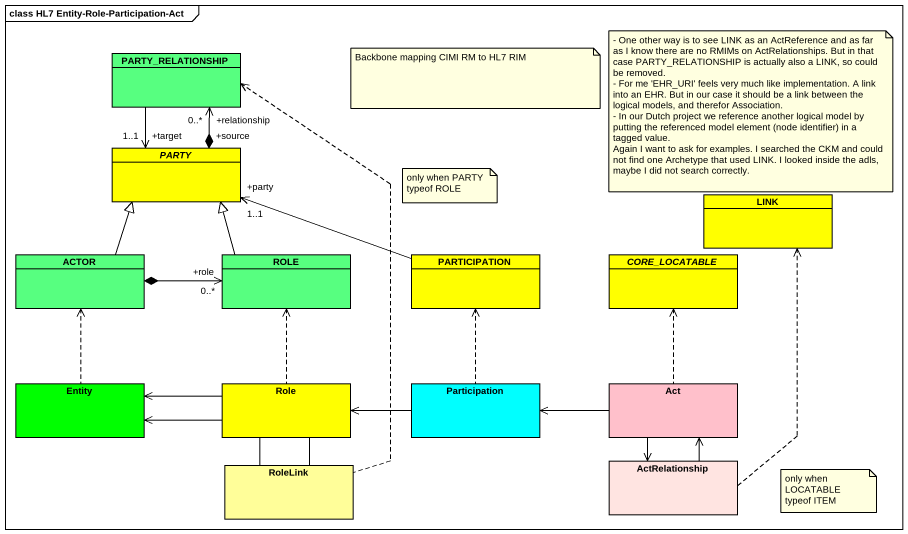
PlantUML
@startuml
mainframe class HL7 Entity-Role-Participation-Act
allowmixing
hide circle
hide empty members
class PARTY_RELATIONSHIP #57FF80
abstract class PARTY #FFFF00
class LINK #FFFF00
class "ACTOR" as ACTOR_ #57FF80
class ROLE #57FF80
class PARTICIPATION #FFFF00
abstract class CORE_LOCATABLE #FFFF00
rectangle "Entity" as Entity_ #00FF00
rectangle Role #FFFF00
rectangle Participation #00FFFF
rectangle Act #FFC0CB
rectangle RoleLink #FFFE99
rectangle ActRelationship #FFE4E1
PARTY_RELATIONSHIP --> "+target\n1..1" PARTY
PARTY_RELATIONSHIP <.. RoleLink
PARTY "+source" *-up-> "+relationship\n0..*" PARTY_RELATIONSHIP
LINK <.. ActRelationship
ACTOR_ -up-|> PARTY
ACTOR_ *-right-> "+role\n0..*" ROLE
ACTOR_ <.. Entity_
ROLE -up-|> PARTY
ROLE <.. Role
PARTICIPATION -left-> "+party\n1..1" PARTY
PARTICIPATION <.. Participation
CORE_LOCATABLE <.. Act
Role -left-> Entity_
Role -left-> Entity_
Role -- RoleLink
Role -- RoleLink
Participation -left-> Role
Act -left-> Participation
Act --> ActRelationship
ActRelationship -up-> Act
note as N1
  Backbone mapping CIMI RM to HL7 RIM
end note
note as N2
  - One other way is to see LINK as an ActReference and as far as I know there are no RMIMs on ActRelationships. But in that case PARTY_RELATIONSHIP is actually also a LINK, so could be removed.
  - For me 'EHR_URI' feels very much like implementation. A link into an EHR. But in our case it should be a link between the logical models, and therefor Association.
  - In our Dutch project we reference another logical model by putting the referenced model element (node identifier) in a tagged value.
  Again I want to ask for examples. I searched the CKM and could not find one Archetype that used LINK. I looked inside the adls, maybe I did not search correctly.
end note
note as N3
  only when PARTY typeof ROLE
end note
note as N4
  only when LOCATABLE typeof ITEM
end note
@enduml
